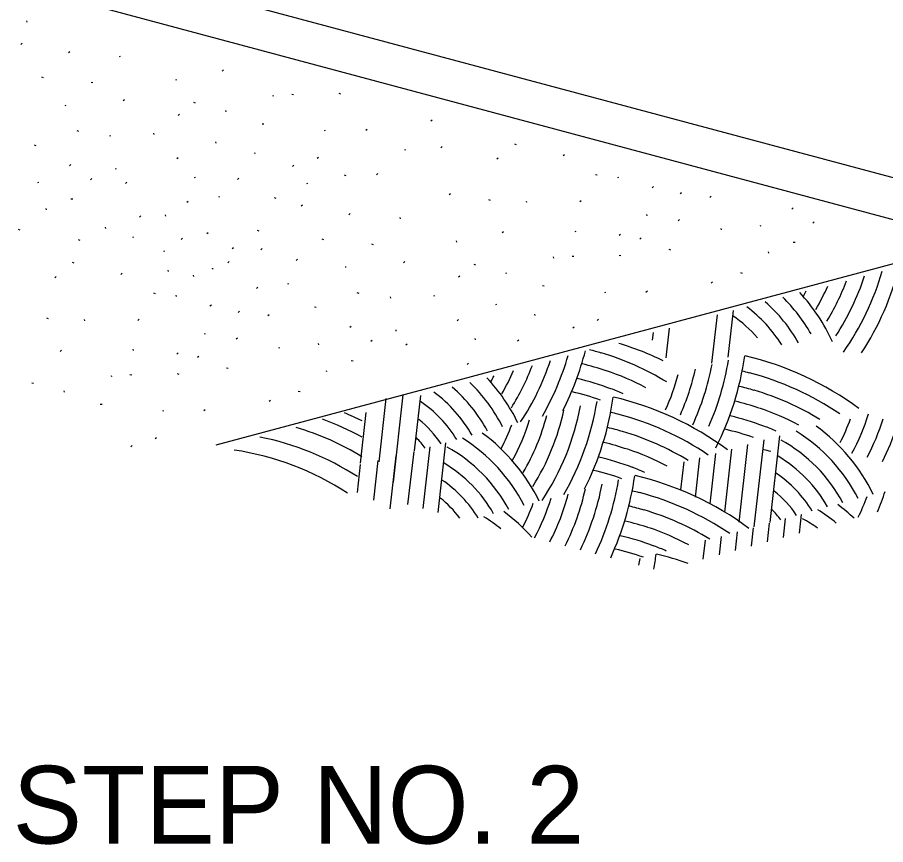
# Model space of a CAD drawing. Extents: x 1007 to 1035.5, y 1000.5 to 1021.5.
# Drawn here: x 1027.352 to 1030.035, y 1015.932 to 1018.487 of the extents above; entities that cross this region are included whole.
import ezdxf

# ---------------------------------------------------------------- set-up
doc = ezdxf.new("R2010")
doc.units = 0
for name, color, linetype in [('Level 1', 7, 'Continuous'), ('Level 11', 7, 'Continuous'), ('Level 12', 7, 'Continuous'), ('Level 5', 7, 'Continuous')]:
    doc.layers.add(name, color=color, linetype=linetype)

msp = doc.modelspace()

# ---------------------------------------------------------------- linework, layer by layer
at = {"layer": 'Level 11'}
for p, q in [((1030.5526, 1017.8584), (1024.1871, 1019.564)), ((1030.3114, 1017.7938), (1024.1639, 1019.4411)), ((1030.3114, 1017.7938), (1027.965, 1017.165))]:
    msp.add_line(p, q, dxfattribs=at)
at = {"layer": 'Level 12'}
for p, q in [((1029.4977, 1017.4183), (1029.515, 1017.5676)), ((1029.5481, 1017.4378), (1029.5644, 1017.5811)), ((1029.3144, 1017.4902), (1029.3172, 1017.5138)), ((1029.3563, 1017.4357), (1029.3666, 1017.5273)), ((1028.7458, 1017.4183), (1028.7416, 1017.4147)), ((1028.4697, 1017.1144), (1028.4918, 1017.3094)), ((1028.5138, 1017.0514), (1028.5444, 1017.3207)), ((1028.5796, 1017.1475), (1028.5991, 1017.3184)), ((1028.4118, 1017.1103), (1028.4296, 1017.2663)), ((1029.678, 1016.9263), (1029.7084, 1017.1938)), ((1028.6521, 1016.9578), (1028.6764, 1017.1723)), ((1029.5823, 1016.9279), (1029.6096, 1017.1674)), ((1029.6286, 1016.9128), (1029.6593, 1017.1821)), ((1028.5589, 1016.9821), (1028.5776, 1017.146)), ((1028.6055, 1016.9699), (1028.6272, 1017.1605)), ((1029.4929, 1016.9841), (1029.5107, 1017.1401)), ((1029.5379, 1016.9583), (1029.5601, 1017.1533)), ((1028.4533, 1016.996), (1028.4671, 1017.1178)), ((1028.5041, 1016.9684), (1028.5228, 1017.1323)), ((1029.402, 1017.0277), (1029.4119, 1017.1144)), ((1029.4473, 1017.0048), (1029.4612, 1017.1265)), ((1028.4028, 1017.0189), (1028.4127, 1017.1056)), ((1029.7684, 1016.8938), (1029.7749, 1016.9511)), ((1029.6694, 1016.8668), (1029.6761, 1016.9248)), ((1029.7189, 1016.8803), (1029.7256, 1016.9393)), ((1029.5706, 1016.8398), (1029.5771, 1016.8974)), ((1029.62, 1016.8533), (1029.6265, 1016.9105)), ((1029.4716, 1016.8129), (1029.4783, 1016.8716)), ((1029.5211, 1016.8264), (1029.5276, 1016.8838))]:
    msp.add_line(p, q, dxfattribs=at)
for centre, radius, start, end in [((1029.2054, 1017.9416), 0.8531, 325.0502, 343.7529), ((1029.2054, 1017.9416), 0.9007, 326.9457, 345.5893), ((1029.2054, 1017.9416), 0.7579, 328.7957, 339.2319), ((1029.2054, 1017.9416), 0.8055, 327.0213, 341.6556), ((1029.2054, 1017.9416), 0.7102, 329.8124, 336.3894), ((1029.3465, 1017.2455), 0.5286, 29.9325, 45.5111), ((1029.3465, 1017.2455), 0.5762, 24.5588, 42.7826), ((1029.2003, 1017.945), 0.6626, 331.1856, 332.8276), ((1029.3465, 1017.2455), 0.4334, 32.0927, 53.188), ((1029.3465, 1017.2455), 0.481, 29.3322, 48.884), ((1029.3465, 1017.2455), 0.3858, 40.771, 55.835), ((1028.9078, 1016.6208), 0.8656, 73.3456, 75.8167), ((1028.9635, 1016.6501), 0.8656, 63.6542, 73.4259), ((1028.2347, 1017.6808), 0.8531, 330.098, 343.7529), ((1028.2347, 1017.6808), 0.9007, 333.0725, 345.5893), ((1028.9088, 1016.6211), 0.8656, 58.6885, 73.4259), ((1028.7073, 1017.5654), 0.9007, 333.0725, 352.0647), ((1029.3815, 1016.5057), 0.9609, 53.5334, 76.8246), ((1028.2347, 1017.6808), 0.7579, 328.161, 339.2319), ((1028.2347, 1017.6808), 0.8055, 326.5751, 341.6556), ((1028.9078, 1016.6208), 0.818, 71.2403, 76.5959), ((1028.7073, 1017.5654), 0.8055, 335.2409, 349.2093), ((1028.7073, 1017.5654), 0.8531, 336.391, 350.7506), ((1028.2347, 1017.6808), 0.6626, 331.1856, 332.9917), ((1028.2347, 1017.6808), 0.7102, 329.8124, 336.3894), ((1028.9088, 1016.6211), 0.818, 61.9292, 71.2191), ((1028.7073, 1017.5654), 0.7102, 335.7987, 345.22), ((1028.7073, 1017.5654), 0.7579, 336.195, 347.443), ((1029.3804, 1016.5054), 0.9133, 75.1912, 76.6104), ((1029.3815, 1016.5057), 0.9133, 55.9267, 75.2405), ((1028.3809, 1016.9812), 0.5286, 27.0841, 45.6875), ((1028.3809, 1016.9812), 0.5762, 26.0984, 42.9402), ((1028.9078, 1016.6208), 0.7704, 68.8103, 76.9387), ((1028.3809, 1016.9812), 0.4334, 29.7236, 53.4237), ((1028.3809, 1016.9812), 0.481, 28.2697, 49.0851), ((1028.9078, 1016.6208), 0.7266, 70.2206, 77.4144), ((1028.9088, 1016.6211), 0.7704, 65.8203, 68.9096), ((1029.3804, 1016.5054), 0.8656, 73.3456, 76.5159), ((1029.3815, 1016.5057), 0.8656, 58.6885, 73.4259), ((1028.3809, 1016.9812), 0.3858, 31.5499, 55.835), ((1028.3011, 1017.438), 0.8531, 330.098, 350.7506), ((1028.3011, 1017.438), 0.9007, 333.0725, 352.0647), ((1028.9752, 1016.3784), 0.9609, 53.5334, 76.8246), ((1029.3804, 1016.5054), 0.818, 71.2403, 76.5959), ((1028.3011, 1017.438), 0.7579, 328.161, 347.443), ((1028.3011, 1017.438), 0.8055, 326.5751, 349.2093), ((1029.3815, 1016.5057), 0.818, 61.9292, 71.2191), ((1028.0001, 1016.4317), 0.8656, 61.1937, 70.1266), ((1028.0286, 1016.4668), 0.8656, 63.336, 67.2763), ((1028.3809, 1016.9812), 0.3381, 33.916, 51.2604), ((1028.3011, 1017.438), 0.6626, 331.1856, 342.9725), ((1028.3011, 1017.438), 0.7102, 329.8124, 345.22), ((1028.9742, 1016.3781), 0.9133, 75.1912, 76.6104), ((1028.9752, 1016.3784), 0.9133, 55.9267, 75.2405), ((1029.3804, 1016.5054), 0.7704, 68.8103, 76.9387), ((1029.3482, 1017.4561), 0.615, 332.6415, 340.0917), ((1029.3482, 1017.4561), 0.6626, 331.5388, 342.9725), ((1029.3482, 1017.4561), 0.7102, 332.478, 342.8738), ((1027.9669, 1016.3904), 0.8656, 58.6885, 73.4259), ((1028.3011, 1017.438), 0.615, 332.6415, 340.0917), ((1028.9742, 1016.3781), 0.8656, 73.3456, 76.5159), ((1029.3815, 1016.5057), 0.7704, 65.8203, 68.9096), ((1029.4793, 1016.76), 0.5762, 26.0984, 53.7029), ((1029.3482, 1017.4561), 0.7579, 333.2963, 342.177), ((1027.9328, 1016.3413), 0.8656, 57.1245, 78.8), ((1028.4473, 1016.7385), 0.5762, 26.0984, 53.7029), ((1028.9752, 1016.3784), 0.8656, 58.6885, 73.4259), ((1029.3804, 1016.5054), 0.7266, 70.2206, 77.4144), ((1029.4793, 1016.76), 0.5286, 27.0841, 58.0607), ((1028.3809, 1016.9812), 0.2905, 37.1104, 45.396), ((1028.4473, 1016.7385), 0.5286, 27.0841, 58.0607), ((1028.9742, 1016.3781), 0.818, 71.2403, 76.5959), ((1029.4793, 1016.76), 0.481, 28.2697, 61.0728), ((1027.8966, 1016.2937), 0.8656, 56.6789, 81.6949), ((1028.4473, 1016.7385), 0.481, 28.2697, 61.0728), ((1028.9752, 1016.3784), 0.818, 61.9292, 71.2191), ((1029.4468, 1016.2627), 0.9133, 75.1912, 76.6104), ((1028.4473, 1016.7385), 0.4334, 29.7236, 58.9884), ((1028.9742, 1016.3781), 0.7704, 68.8103, 76.9387), ((1029.4793, 1016.76), 0.4334, 29.7236, 58.9884), ((1028.9742, 1016.3781), 0.7266, 70.2206, 77.4144), ((1028.9752, 1016.3784), 0.7704, 65.8203, 68.9096), ((1028.4473, 1016.7385), 0.3858, 31.5499, 55.835), ((1028.3675, 1017.1953), 0.8531, 334.6535, 350.7506), ((1028.3675, 1017.1953), 0.9007, 335.2226, 352.0647), ((1029.0416, 1016.1357), 0.9609, 53.5334, 76.8246), ((1029.4793, 1016.76), 0.3858, 31.5499, 55.835), ((1028.3675, 1017.1953), 0.7579, 333.2963, 347.443), ((1028.3675, 1017.1953), 0.8055, 334.0158, 349.2093), ((1028.4473, 1016.7385), 0.3381, 36.6196, 51.2604), ((1028.3675, 1017.1953), 0.6626, 331.5388, 342.9725), ((1028.3675, 1017.1953), 0.7102, 332.478, 345.22), ((1029.0406, 1016.1354), 0.9133, 75.1912, 76.6104), ((1029.0416, 1016.1357), 0.9133, 55.9267, 75.2405), ((1029.4793, 1016.76), 0.3381, 33.916, 51.2604), ((1029.3995, 1017.2168), 0.615, 333.5815, 340.0917), ((1029.3995, 1017.2168), 0.6626, 337.1463, 342.9725), ((1028.3675, 1017.1953), 0.615, 332.6415, 340.0917), ((1029.0406, 1016.1354), 0.8656, 73.3456, 76.5159), ((1029.5457, 1016.5173), 0.5762, 47.1489, 53.7029), ((1028.5137, 1016.4958), 0.5762, 42.0514, 53.7029), ((1029.0416, 1016.1357), 0.8656, 58.6885, 73.4259), ((1029.4793, 1016.76), 0.2905, 37.1104, 45.396), ((1029.5457, 1016.5173), 0.5286, 50.4248, 58.0607), ((1028.5137, 1016.4958), 0.5286, 51.0305, 58.0607), ((1029.0406, 1016.1354), 0.818, 71.2403, 76.5959), ((1029.5457, 1016.5173), 0.481, 54.5337, 61.0728), ((1029.0416, 1016.1357), 0.818, 61.9292, 71.2191), ((1029.0406, 1016.1354), 0.7704, 68.8103, 76.9387), ((1029.0406, 1016.1354), 0.7266, 70.2206, 77.4144), ((1029.0416, 1016.1357), 0.7704, 65.8203, 68.9096), ((1028.4339, 1016.9526), 0.8531, 349.3548, 350.7506), ((1028.4339, 1016.9526), 0.9007, 349.1403, 352.0647), ((1029.108, 1015.8929), 0.9609, 70.7594, 76.8246)]:
    msp.add_arc(centre, radius, start, end, dxfattribs=at)
at = {"layer": 'Level 5'}
for p, q in [((1027.3801, 1018.476), (1027.3811, 1018.4725)), ((1027.3671, 1018.4069), (1027.363, 1018.4033)), ((1027.5143, 1018.3807), (1027.5101, 1018.377)), ((1027.6678, 1018.3685), (1027.6688, 1018.365)), ((1027.9884, 1018.3247), (1027.9843, 1018.321)), ((1027.4269, 1018.303), (1027.4321, 1018.3013)), ((1027.8415, 1018.2962), (1027.8424, 1018.2927)), ((1027.5801, 1018.2872), (1027.5853, 1018.2855)), ((1028.1414, 1018.247), (1028.1423, 1018.2435)), ((1028.1998, 1018.2493), (1028.2056, 1018.249)), ((1028.3456, 1018.2528), (1028.3508, 1018.2512)), ((1027.4993, 1018.2173), (1027.5003, 1018.2138)), ((1027.6834, 1018.2327), (1027.6793, 1018.229)), ((1027.8964, 1018.2246), (1027.9018, 1018.2228)), ((1027.8533, 1018.1877), (1027.8493, 1018.184)), ((1027.9953, 1018.199), (1027.9963, 1018.1955)), ((1028.1081, 1018.1582), (1028.1139, 1018.1578)), ((1028.6339, 1018.1697), (1028.6298, 1018.1661)), ((1027.5354, 1018.1372), (1027.5406, 1018.1354)), ((1027.773, 1018.1291), (1027.7739, 1018.1255)), ((1028.3013, 1018.1395), (1028.3023, 1018.136)), ((1028.4325, 1018.1408), (1028.4284, 1018.1372)), ((1027.6381, 1018.1232), (1027.6391, 1018.1197)), ((1027.9646, 1018.1023), (1027.9656, 1018.0987)), ((1027.4036, 1018.0932), (1027.4089, 1018.0915)), ((1028.5496, 1018.08), (1028.5506, 1018.0764)), ((1028.6649, 1018.0877), (1028.6608, 1018.084)), ((1028.8876, 1018.0963), (1028.8928, 1018.0946)), ((1027.8487, 1018.0535), (1027.8446, 1018.0499)), ((1028.0843, 1018.07), (1028.0853, 1018.0665)), ((1028.282, 1018.0546), (1028.2779, 1018.051)), ((1028.8374, 1018.0522), (1028.8334, 1018.0485)), ((1029.0421, 1018.0625), (1029.038, 1018.0588)), ((1027.5175, 1018.0325), (1027.5134, 1018.0288)), ((1027.6549, 1018.0214), (1027.6558, 1018.0178)), ((1028.2063, 1018.0303), (1028.2023, 1018.0267)), ((1027.8996, 1017.9946), (1027.9006, 1017.991)), ((1028.3621, 1018.0004), (1028.3673, 1017.9988)), ((1028.4658, 1018.0043), (1028.4616, 1018.0008)), ((1029.1381, 1018.0018), (1029.1433, 1018.0002)), ((1029.2074, 1017.9945), (1029.2084, 1017.991)), ((1027.4156, 1017.9793), (1027.4165, 1017.9758)), ((1027.5818, 1017.9889), (1027.5777, 1017.9853)), ((1027.6901, 1017.9776), (1027.6859, 1017.974)), ((1028.0359, 1017.9901), (1028.0318, 1017.9865)), ((1028.2461, 1017.976), (1028.2471, 1017.9725)), ((1028.6899, 1017.942), (1028.6858, 1017.9383)), ((1029.3173, 1017.9642), (1029.3131, 1017.9605)), ((1029.4044, 1017.9454), (1029.4003, 1017.9418)), ((1027.5174, 1017.9266), (1027.5232, 1017.9263)), ((1027.8798, 1017.9183), (1027.8756, 1017.9147)), ((1027.9743, 1017.9348), (1027.9752, 1017.9312)), ((1028.1453, 1017.9302), (1028.1505, 1017.9285)), ((1028.8079, 1017.9245), (1028.8132, 1017.9228)), ((1028.9243, 1017.9195), (1028.9253, 1017.916)), ((1029.0944, 1017.9205), (1029.0904, 1017.9169)), ((1029.4961, 1017.9343), (1029.4919, 1017.9308)), ((1027.4398, 1017.8963), (1027.4408, 1017.8928)), ((1028.2331, 1017.9069), (1028.2291, 1017.9033)), ((1029.7496, 1017.8985), (1029.7454, 1017.8949)), ((1027.7334, 1017.8735), (1027.7293, 1017.8698)), ((1027.8091, 1017.8765), (1027.8101, 1017.873)), ((1028.3803, 1017.8807), (1028.3761, 1017.877)), ((1028.5338, 1017.8685), (1028.5348, 1017.865)), ((1029.2964, 1017.8777), (1029.2974, 1017.8742)), ((1029.3984, 1017.8623), (1029.3943, 1017.8587)), ((1027.6229, 1017.8387), (1027.6239, 1017.8351)), ((1029.5261, 1017.8345), (1029.5271, 1017.8308)), ((1029.6476, 1017.8454), (1029.6486, 1017.8418)), ((1029.8138, 1017.855), (1029.8098, 1017.8513)), ((1027.3539, 1017.8326), (1027.3592, 1017.8309)), ((1027.7088, 1017.8102), (1027.7097, 1017.8066)), ((1027.9413, 1017.8213), (1027.9372, 1017.8178)), ((1028.0926, 1017.8293), (1028.0979, 1017.8277)), ((1028.8544, 1017.8247), (1028.8503, 1017.821)), ((1029.0751, 1017.8279), (1029.0761, 1017.8243)), ((1029.2152, 1017.8165), (1029.2111, 1017.8128)), ((1027.5398, 1017.8007), (1027.5451, 1017.799)), ((1027.8618, 1017.805), (1027.8576, 1017.8013)), ((1028.2929, 1017.803), (1028.2982, 1017.8013)), ((1028.4461, 1017.7872), (1028.4513, 1017.7855)), ((1028.7075, 1017.7962), (1028.7084, 1017.7927)), ((1029.279, 1017.8057), (1029.2749, 1017.802)), ((1029.7494, 1017.7927), (1029.7553, 1017.7923)), ((1027.8041, 1017.767), (1027.8051, 1017.7635)), ((1028.0198, 1017.7752), (1028.0158, 1017.7715)), ((1028.108, 1017.7726), (1028.1039, 1017.769)), ((1029.2116, 1017.7528), (1029.2168, 1017.7512)), ((1029.3646, 1017.7707), (1029.3698, 1017.769)), ((1029.6718, 1017.7624), (1029.6728, 1017.7588)), ((1027.5216, 1017.7303), (1027.5268, 1017.7286)), ((1028.0064, 1017.7326), (1028.0023, 1017.729)), ((1028.2178, 1017.7398), (1028.2138, 1017.7363)), ((1028.5494, 1017.7327), (1028.5454, 1017.729)), ((1029.0074, 1017.747), (1029.0083, 1017.7435)), ((1029.0658, 1017.7493), (1029.0716, 1017.749)), ((1027.8168, 1017.7057), (1027.8178, 1017.7022)), ((1027.9553, 1017.7112), (1027.9549, 1017.7127)), ((1027.9566, 1017.7092), (1027.9553, 1017.7112)), ((1028.3654, 1017.7173), (1028.3663, 1017.7138)), ((1028.7625, 1017.7246), (1028.7678, 1017.7228)), ((1028.8613, 1017.699), (1028.8623, 1017.6955)), ((1029.586, 1017.6987), (1029.5913, 1017.6969)), ((1027.4714, 1017.6862), (1027.4673, 1017.6825)), ((1027.6761, 1017.6965), (1027.6719, 1017.6928)), ((1027.8953, 1017.6905), (1027.8962, 1017.6869)), ((1028.7193, 1017.6877), (1028.7153, 1017.684)), ((1028.0951, 1017.6535), (1028.091, 1017.6498)), ((1028.1876, 1017.6663), (1028.1886, 1017.6628)), ((1028.9742, 1017.6582), (1028.9799, 1017.6578)), ((1029.4999, 1017.6697), (1029.4958, 1017.6661)), ((1027.7721, 1017.6358), (1027.7773, 1017.6342)), ((1027.8414, 1017.6285), (1027.8423, 1017.625)), ((1028.4014, 1017.6372), (1028.4066, 1017.6354)), ((1028.5041, 1017.6232), (1028.5051, 1017.6197)), ((1028.6391, 1017.6291), (1028.64, 1017.6255)), ((1029.1674, 1017.6395), (1029.1683, 1017.636)), ((1029.2986, 1017.6408), (1029.2944, 1017.6372)), ((1027.9513, 1017.5981), (1027.9471, 1017.5945)), ((1028.2697, 1017.5932), (1028.2749, 1017.5915)), ((1028.8306, 1017.6023), (1028.8316, 1017.5987)), ((1028.0384, 1017.5793), (1028.0343, 1017.5758)), ((1028.13, 1017.5683), (1028.1259, 1017.5648)), ((1028.9503, 1017.57), (1028.9513, 1017.5665)), ((1027.4419, 1017.5585), (1027.4472, 1017.5568)), ((1027.5583, 1017.5535), (1027.5592, 1017.5499)), ((1027.7284, 1017.5545), (1027.7243, 1017.5508)), ((1028.7147, 1017.5535), (1028.7106, 1017.5499)), ((1029.1481, 1017.5546), (1029.1439, 1017.551)), ((1027.9304, 1017.5117), (1027.9314, 1017.5082)), ((1028.3836, 1017.5325), (1028.3794, 1017.5288)), ((1028.5209, 1017.5214), (1028.5219, 1017.5178)), ((1029.0724, 1017.5303), (1029.0683, 1017.5267)), ((1028.0324, 1017.4963), (1028.0283, 1017.4927)), ((1028.4478, 1017.4889), (1028.4438, 1017.4853)), ((1028.7656, 1017.4946), (1028.7666, 1017.491)), ((1028.9019, 1017.4901), (1028.8978, 1017.4865)), ((1027.4884, 1017.4587), (1027.4843, 1017.455)), ((1027.7091, 1017.4618), (1027.7101, 1017.4583)), ((1028.1601, 1017.4684), (1028.1611, 1017.4648)), ((1028.2816, 1017.4793), (1028.2825, 1017.4758)), ((1028.5561, 1017.4776), (1028.552, 1017.474)), ((1027.8491, 1017.4504), (1027.8451, 1017.4468)), ((1027.9129, 1017.4397), (1027.9089, 1017.436)), ((1027.9986, 1017.4046), (1028.0038, 1017.4029)), ((1028.3834, 1017.4266), (1028.3893, 1017.4263)), ((1027.6414, 1017.381), (1027.6423, 1017.3775)), ((1027.6998, 1017.3833), (1027.7056, 1017.3829)), ((1027.8456, 1017.3868), (1027.8508, 1017.3852)), ((1028.3058, 1017.3963), (1028.3068, 1017.3928)), ((1027.3964, 1017.3585), (1027.4018, 1017.3568)), ((1027.4953, 1017.333), (1027.4963, 1017.3294)), ((1028.22, 1017.3326), (1028.2253, 1017.3309)), ((1028.1339, 1017.3037), (1028.1298, 1017.3)), ((1027.6081, 1017.2922), (1027.6139, 1017.2918)), ((1027.8013, 1017.2735), (1027.8023, 1017.27)), ((1027.9325, 1017.2748), (1027.9284, 1017.2712)), ((1027.7063, 1017.1643), (1027.7023, 1017.1607)), ((1027.782, 1017.1886), (1027.7779, 1017.185))]:
    msp.add_line(p, q, dxfattribs=at)

# ---------------------------------------------------------------- texts
at = {"layer": 'Level 1'}
msp.add_text('STEP NO. 2', height=0.24, dxfattribs=at).set_placement((1027.3375, 1015.9349))

doc.saveas('drawing.dxf')
